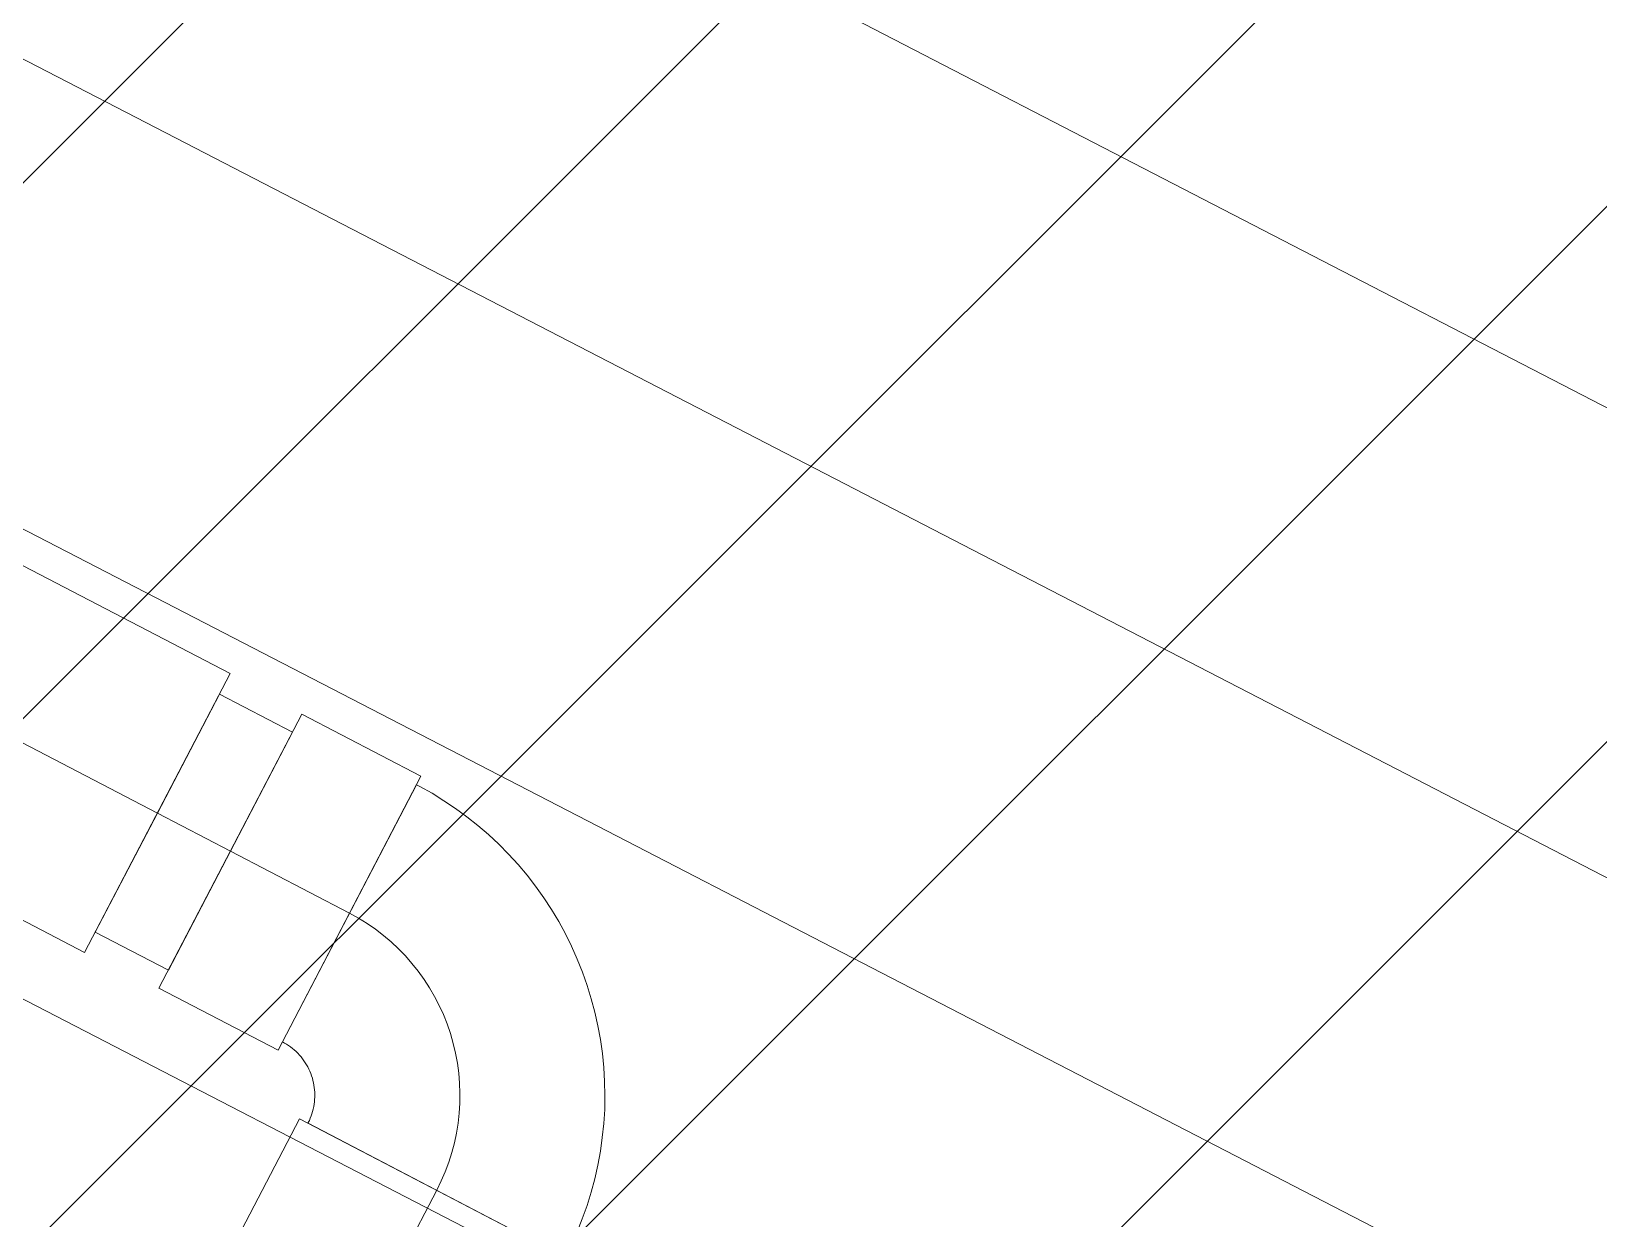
# Model space of a CAD drawing. Header units: metres. Extents: x -207 to 292, y -187 to 169.
# Drawn here: x -46.804 to -45.49, y -123.562 to -122.567 of the extents above; entities that cross this region are included whole.
import ezdxf

# ---------------------------------------------------------------- set-up
doc = ezdxf.new("R2010")
doc.units = ezdxf.units.M
for name, color, linetype, lineweight in [('A-ROOF-PATT', 7, 'Continuous', 9), ('P-PIPE', 7, 'Continuous', 9), ('P-PIPE-CNTR', 7, 'Continuous', 9)]:
    doc.layers.add(name, color=color, linetype=linetype, lineweight=lineweight)
doc.layers.add('PR10-ARQ-PL-001-Emplazamiento-C-1_dwg', color=7, linetype='Continuous', lineweight=9, true_color=0x767676)

# ---------------------------------------------------------------- blocks, each defined once
blk = doc.blocks.new('Plastico - Codo - PL - Codo-2260078-PLANTA EMPLAZAMIENTO ACTUALIZADO')
at = {"layer": 'P-PIPE'}
for p, q in [((-0.1295, 0.2846), (-0.1295, 0.1721)), ((0.1295, 0.2846), (-0.1295, 0.2846)), ((0.1295, 0.2846), (-0.1295, 0.2846)), ((0.1295, 0.1721), (0.1295, 0.2846)), ((-0.1295, 0.1721), (0.1295, 0.1721)), ((-0.1295, 0.1721), (0.1295, 0.1721)), ((-0.1216, 0.1721), (0.1215, 0.1721)), ((-0.1216, 0.1721), (0.1215, 0.1721)), ((-0.1721, 0.1295), (-0.2846, 0.1295)), ((-0.2846, 0.1295), (-0.2846, -0.1295)), ((-0.2846, 0.1295), (-0.2846, -0.1295)), ((-0.1721, -0.1295), (-0.1721, 0.1295)), ((-0.1721, -0.1295), (-0.1721, 0.1295)), ((-0.1721, 0.1215), (-0.1721, -0.1216)), ((-0.1721, 0.1215), (-0.1721, -0.1216)), ((-0.2846, -0.1295), (-0.1721, -0.1295))]:
    blk.add_line(p, q, dxfattribs=at)
at = {"layer": 'P-PIPE', "flags": 128}
for points in [[(-0.1721, -0.1216), (-0.1604, -0.1213), (-0.1486, -0.1206), (-0.137, -0.1194), (-0.1253, -0.1178), (-0.1138, -0.1157), (-0.1023, -0.1131), (-0.091, -0.1101), (-0.0797, -0.1066), (-0.0687, -0.1027), (-0.0578, -0.0984), (-0.047, -0.0936), (-0.0365, -0.0884), (-0.0262, -0.0827), (-0.0161, -0.0767), (-0.0063, -0.0703), (0.0033, -0.0634), (0.0125, -0.0562), (0.0215, -0.0487), (0.0302, -0.0407), (0.0385, -0.0325), (0.0466, -0.0239), (0.0542, -0.015), (0.0615, -0.0058), (0.0685, 0.0037), (0.075, 0.0134), (0.0811, 0.0235), (0.0869, 0.0337), (0.0922, 0.0442), (0.0971, 0.0548), (0.1016, 0.0657), (0.1056, 0.0767), (0.1092, 0.0879), (0.1124, 0.0992), (0.115, 0.1107), (0.1173, 0.1222), (0.119, 0.1338), (0.1203, 0.1455), (0.1212, 0.1572), (0.1215, 0.1689), (0.1215, 0.1721)], [(-0.1216, 0.1721), (-0.1216, 0.1701), (-0.1217, 0.1681), (-0.1219, 0.1661), (-0.1222, 0.1641), (-0.1226, 0.1621), (-0.123, 0.1601), (-0.1235, 0.1581), (-0.1241, 0.1562), (-0.1248, 0.1543), (-0.1255, 0.1524), (-0.1264, 0.1506), (-0.1273, 0.1488), (-0.1282, 0.147), (-0.1293, 0.1453), (-0.1304, 0.1436), (-0.1316, 0.1419), (-0.1328, 0.1403), (-0.1341, 0.1388), (-0.1355, 0.1373), (-0.1369, 0.1358), (-0.1384, 0.1345), (-0.1399, 0.1331), (-0.1415, 0.1319), (-0.1431, 0.1307), (-0.1448, 0.1296), (-0.1465, 0.1285), (-0.1483, 0.1275), (-0.1501, 0.1266), (-0.1519, 0.1258), (-0.1538, 0.125), (-0.1557, 0.1243), (-0.1576, 0.1237), (-0.1596, 0.1231), (-0.1615, 0.1227), (-0.1635, 0.1223), (-0.1655, 0.122), (-0.1675, 0.1218), (-0.1695, 0.1216), (-0.1716, 0.1216), (-0.1721, 0.1215)]]:
    blk.add_lwpolyline(points, dxfattribs=at)
blk = doc.blocks.new('YADRAN_LASQUEMAS_ARQ_MO_003_ESTANQUE CABECERA_rvt-1-PLANTA EMPLAZAMIENTO ACTUALIZADO')
at = {"layer": 'A-ROOF-PATT', "true_color": 0x008040}
h = blk.add_hatch(dxfattribs=at)
h.set_pattern_fill('FP_30', color=116, style=0, pattern_type=2)
h.set_pattern_definition([(152.653, (-48.586, -105.911), (-0.1607824, -0.310884), [])])
h.paths.add_polyline_path([(-45.9715, -125.3541), (-38.5851, -111.0719), (-40.9271, -109.8606), (-48.3135, -124.1428), (-46.2866, -125.1911)])
at = {"layer": 'P-PIPE'}
for p, q in [((-46.6374, -123.1055), (-47.068, -122.8811)), ((-46.7593, -123.3394), (-46.6374, -123.1055)), ((-46.7593, -123.3394), (-46.6374, -123.1055)), ((-46.6463, -123.1227), (-46.6983, -123.2225)), ((-46.6463, -123.1227), (-46.6983, -123.2225)), ((-46.585, -123.1547), (-46.6463, -123.1227)), ((-46.637, -123.2544), (-46.585, -123.1547)), ((-46.637, -123.2544), (-46.585, -123.1547)), ((-46.6983, -123.2225), (-46.7503, -123.3222)), ((-46.6983, -123.2225), (-46.7503, -123.3222)), ((-46.689, -123.3542), (-46.637, -123.2544)), ((-46.689, -123.3542), (-46.637, -123.2544)), ((-46.8576, -123.2881), (-46.7593, -123.3394)), ((-46.7503, -123.3222), (-46.689, -123.3542))]:
    blk.add_line(p, q, dxfattribs=at)
at = {"layer": 'P-PIPE-CNTR'}
for p, q in [((-46.6983, -123.2225), (-47.1289, -122.998)), ((-46.6983, -123.2225), (-46.637, -123.2544)), ((-46.6983, -123.2225), (-46.637, -123.2544)), ((-46.5373, -123.3064), (-46.637, -123.2544)), ((-46.5162, -123.6384), (-46.4642, -123.5386))]:
    blk.add_line(p, q, dxfattribs=at)
blk.add_arc((-46.6168, -123.459), 0.1721, 332.4684, 62.4684, dxfattribs=at)
at = {"layer": 'P-PIPE', "lineweight": 9, "rotation": 62.46835199359737}
blk.add_blockref('Plastico - Codo - PL - Codo-2260078-PLANTA EMPLAZAMIENTO ACTUALIZADO', (-46.3847, -123.386), dxfattribs=at)
blk = doc.blocks.new('PR10-ARQ-PL-001-Emplazamiento-C-1_dwg-674643-PLANTA EMPLAZAMIENTO ACTUALIZADO')
at = {"lineweight": 9, "true_color": 0x0000ff}
h = blk.add_hatch(dxfattribs=at)
h.set_pattern_fill('FP_4', color=5, style=0, pattern_type=2)
h.set_pattern_definition([(45, (0, 0), (-0.2245064, 0.2245064), [])])
h.paths.add_polyline_path([(-45.5658, -124.6849), (-38.4088, -111.0542), (-43.3023, -108.5606), (-50.4544, -122.1938), (-45.6107, -124.662)])

msp = doc.modelspace()

# ---------------------------------------------------------------- block references
at = {"lineweight": 5}
msp.add_blockref('YADRAN_LASQUEMAS_ARQ_MO_003_ESTANQUE CABECERA_rvt-1-PLANTA EMPLAZAMIENTO ACTUALIZADO', (0, 0), dxfattribs=at)
at = {"layer": 'PR10-ARQ-PL-001-Emplazamiento-C-1_dwg', "color": 7}
msp.add_blockref('PR10-ARQ-PL-001-Emplazamiento-C-1_dwg-674643-PLANTA EMPLAZAMIENTO ACTUALIZADO', (0, 0), dxfattribs=at)

doc.saveas('drawing.dxf')
